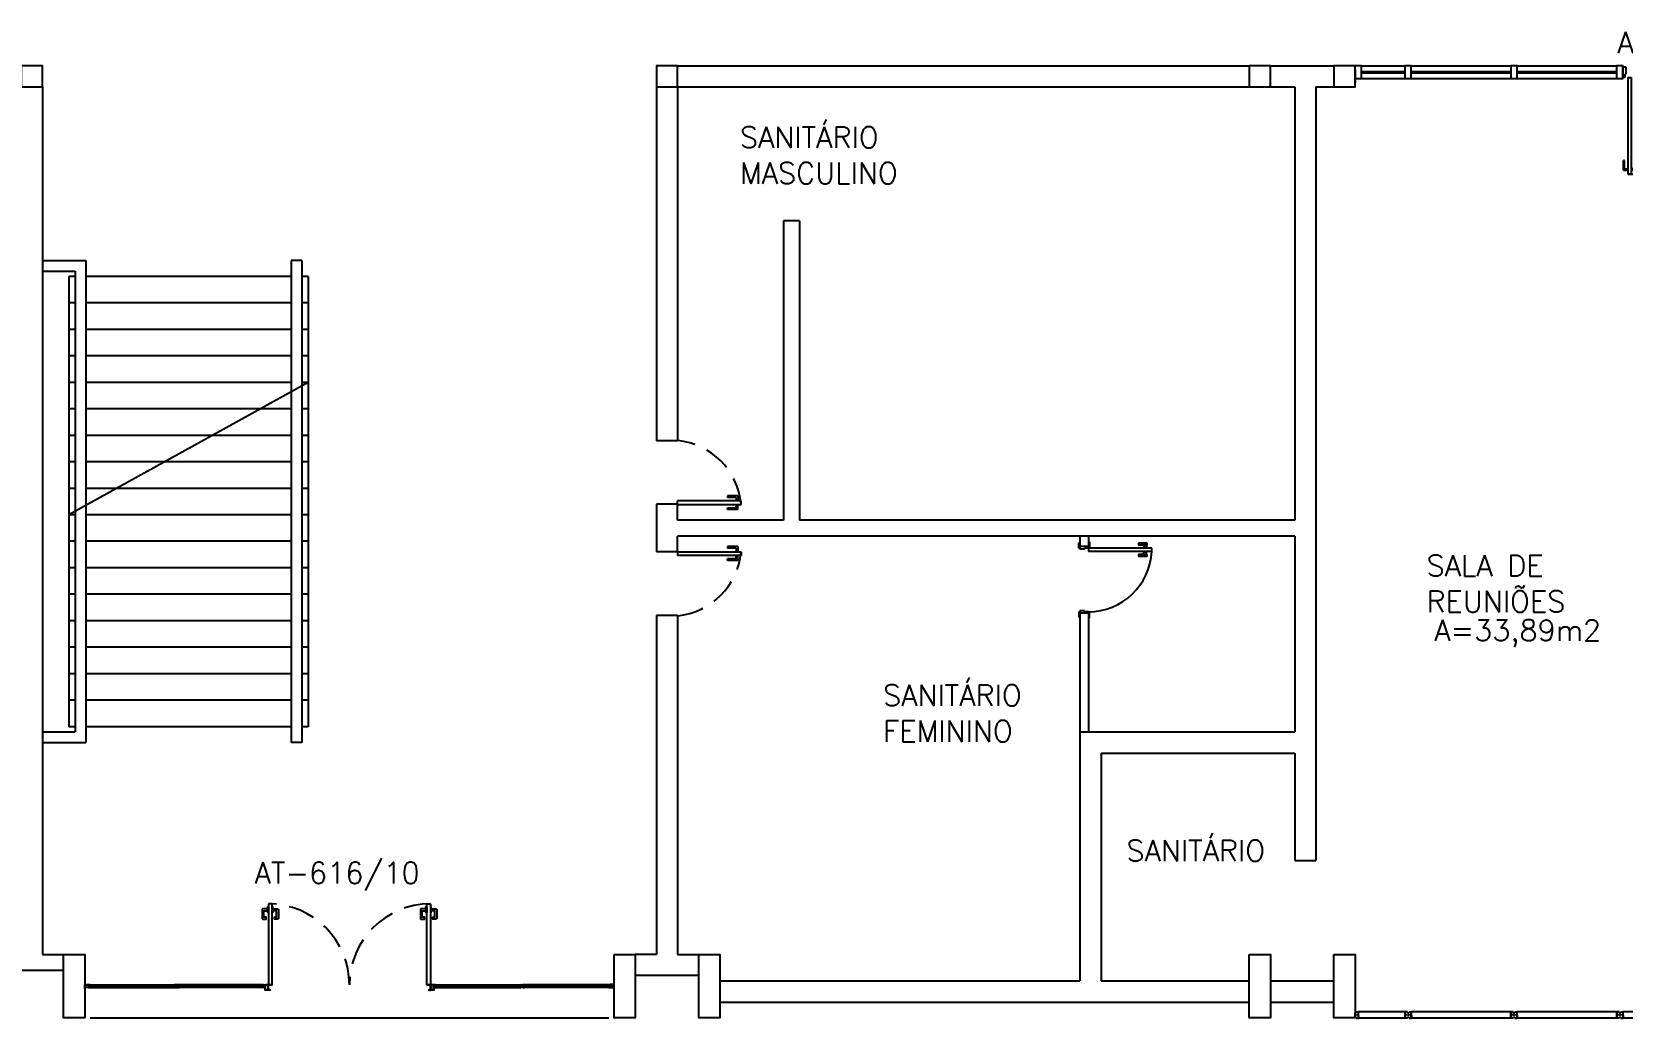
# Model space of a CAD drawing. Header units: millimetres. Extents: x 2552 to 3104, y 1319 to 1450.
# Drawn here: x 2699.37 to 2714.4, y 1342.75 to 1352.06 of the extents above; entities that cross this region are included whole.
import ezdxf
from ezdxf.enums import TextEntityAlignment as Align

# ---------------------------------------------------------------- set-up
doc = ezdxf.new("R2010")
doc.units = ezdxf.units.MM
doc.linetypes.add('HIDDEN', pattern=[0.375, 0.25, -0.125])
for name, color, linetype in [('AR-COR', 2, 'Continuous'), ('AR-DIV-EXI', 2, 'Continuous'), ('AR-DIV-SAN', 2, 'Continuous'), ('AR-ESQ', 7, 'Continuous'), ('AR-EST-CNC', 3, 'Continuous'), ('AR-EST-CNC-CRT', 3, 'Continuous'), ('AR-FOR-VT1', 1, 'Continuous'), ('AR-PIS-DSN', 1, 'Continuous'), ('AR-POR-CRT', 1, 'Continuous'), ('AR-POR-PRJ', 1, 'HIDDEN'), ('AR-POR-VT2', 212, 'Continuous'), ('AR-REV', 2, 'Continuous'), ('BI-POR-EXI', 2, 'Continuous'), ('BL-ESQ-01', 1, 'Continuous'), ('BL-ESQ-02', 2, 'Continuous'), ('BL-ESQ-PRJ', 1, 'HIDDEN'), ('DIV', 2, 'Continuous'), ('DT-ESQ-CRT', 1, 'Continuous'), ('DT-ESQ-VT1', 1, 'Continuous'), ('DT-ESQ-VT2', 2, 'Continuous'), ('MACANETA', 2, 'Continuous'), ('PORTA', 2, 'Continuous'), ('TEXTO', 2, 'Continuous'), ('TEXTO-ENDEREÇO', 2, 'Continuous'), ('ÁREA', 2, 'Continuous')]:
    doc.layers.add(name, color=color, linetype=linetype)
doc.styles.add('UNB-100', font='simplex.shx', dxfattribs={"height": 0.2})
doc.styles.add('UNB-100-1', font='simplex.shx', dxfattribs={"height": 0.2})

# ---------------------------------------------------------------- blocks, each defined once
blk = doc.blocks.new('esc-a-tt')
at = {"layer": 'AR-COR'}
for p, q in [((-2.55, 16.2), (-2.45, 16.2)), ((-2.55, 12.855), (-2.55, 16.2)), ((-2.45, 12.911), (-2.45, 16.2)), ((-0.1, 16.2), (-0.51, 16.2)), ((-0.51, 13.962), (-0.51, 16.2)), ((-0.1, 16.1), (-0.41, 16.1)), ((-0.41, 14.017), (-0.41, 16.1)), ((-2.61, 16.05), (-2.55, 16.05)), ((-2.61, 15.8), (-2.55, 15.8)), ((-2.61, 15.55), (-2.55, 15.55)), ((-0.41, 11.75), (-0.41, 14.017)), ((-0.51, 11.65), (-0.51, 13.962)), ((-2.55, 11.65), (-2.55, 12.855)), ((-2.45, 11.65), (-2.45, 12.911)), ((-0.1, 11.75), (-0.41, 11.75)), ((-2.55, 11.65), (-2.45, 11.65)), ((-0.1, 11.65), (-0.51, 11.65))]:
    blk.add_line(p, q, dxfattribs=at)
at = {"layer": 'AR-PIS-DSN', "color": 1}
for p, q in [((-2.61, 12.8), (-2.61, 16.05)), ((-2.45, 16.05), (-0.51, 16.05)), ((-0.41, 16.05), (-0.35, 16.05)), ((-0.35, 14.05), (-0.35, 16.05)), ((-2.45, 15.8), (-0.51, 15.8)), ((-0.41, 15.8), (-0.35, 15.8)), ((-2.45, 15.55), (-0.51, 15.55)), ((-0.41, 15.55), (-0.35, 15.55)), ((-2.61, 15.3), (-2.55, 15.3)), ((-2.45, 15.3), (-0.51, 15.3)), ((-0.41, 15.3), (-0.35, 15.3)), ((-2.61, 15.05), (-2.55, 15.05)), ((-2.45, 15.05), (-0.51, 15.05)), ((-0.41, 15.05), (-0.35, 15.05)), ((-2.61, 14.8), (-2.55, 14.8)), ((-2.45, 14.8), (-0.51, 14.8)), ((-0.41, 14.8), (-0.35, 14.8)), ((-2.61, 14.55), (-2.55, 14.55)), ((-2.45, 14.55), (-0.51, 14.55)), ((-0.41, 14.55), (-0.35, 14.55)), ((-2.61, 14.3), (-2.55, 14.3)), ((-2.45, 14.3), (-0.51, 14.3)), ((-0.41, 14.3), (-0.35, 14.3)), ((-2.61, 14.05), (-2.55, 14.05)), ((-2.61, 12.8), (-0.35, 14.05)), ((-2.45, 14.05), (-0.51, 14.05)), ((-0.41, 14.05), (-0.35, 14.05)), ((-0.35, 11.8), (-0.35, 14.05)), ((-2.61, 13.8), (-2.55, 13.8)), ((-2.45, 13.8), (-0.802, 13.8)), ((-0.41, 13.8), (-0.35, 13.8)), ((-2.61, 13.55), (-2.55, 13.55)), ((-2.45, 13.55), (-1.254, 13.55)), ((-2.61, 13.3), (-2.55, 13.3)), ((-2.45, 13.3), (-1.706, 13.3)), ((-1.706, 13.3), (-0.51, 13.3)), ((-2.61, 13.05), (-2.55, 13.05)), ((-2.45, 13.05), (-2.158, 13.05)), ((-2.158, 13.05), (-0.51, 13.05)), ((-2.61, 11.8), (-2.61, 12.8)), ((-2.61, 12.8), (-2.55, 12.8)), ((-2.45, 12.8), (-0.51, 12.8)), ((-2.45, 12.55), (-0.51, 12.55)), ((-2.45, 12.3), (-0.51, 12.3)), ((-2.45, 12.05), (-0.51, 12.05)), ((-2.45, 11.8), (-0.51, 11.8))]:
    blk.add_line(p, q, dxfattribs=at)
at = {"layer": 'AR-PIS-DSN'}
for p, q in [((-0.802, 13.8), (-0.51, 13.8)), ((-1.254, 13.55), (-0.51, 13.55)), ((-0.41, 13.55), (-0.35, 13.55)), ((-0.41, 13.3), (-0.35, 13.3)), ((-0.41, 13.05), (-0.35, 13.05)), ((-0.41, 12.8), (-0.35, 12.8)), ((-2.61, 12.55), (-2.55, 12.55)), ((-0.41, 12.55), (-0.35, 12.55)), ((-2.61, 12.3), (-2.55, 12.3)), ((-0.41, 12.3), (-0.35, 12.3)), ((-2.61, 12.05), (-2.55, 12.05)), ((-0.41, 12.05), (-0.35, 12.05)), ((-2.61, 11.8), (-2.55, 11.8)), ((-0.41, 11.8), (-0.35, 11.8))]:
    blk.add_line(p, q, dxfattribs=at)
blk = doc.blocks.new('DIVCIR-TTN')
for p, q in [((0.005, 0), (-0.005, 0)), ((-0.005, 0), (0.005, 0)), ((-0.005, 0), (0.005, 0)), ((0, 0.001), (0, 0.02)), ((0.008, 0.02), (0, 0.02)), ((0, 0.005), (0, -0.005)), ((0, -0.005), (0, 0.005)), ((0, -0.02), (0, 0.001)), ((0.008, 0.03), (0.008, 0.02)), ((0.008, 0.03), (0.03, 0.03)), ((0.02, 0.006), (0.02, -0.006)), ((0.02, 0.006), (0.03, 0.006)), ((0.02, -0.004), (0.02, 0.004)), ((0.02, 0.006), (0.02, -0.006)), ((0.02, 0.006), (0.03, 0.006)), ((0.023, 0.006), (0.027, 0.006)), ((0.47, 0.03), (0.03, 0.03)), ((0.03, -0.03), (0.03, 0.03)), ((0.03, -0.03), (0.03, 0.03)), ((0.03, 0.009), (0.03, 0.027)), ((0.03, -0.005), (0.03, 0.005)), ((0.03, -0.005), (0.03, 0.005)), ((0.47, 0.03), (0.47, 0.009)), ((0.47, -0.03), (0.47, 0.03)), ((0.47, 0.03), (0.47, 0.006)), ((0.492, 0.03), (0.47, 0.03)), ((0.47, 0.009), (0.47, 0.027)), ((0.479, 0.006), (0.47, 0.006)), ((0.481, 0.006), (0.47, 0.006)), ((0.47, -0.005), (0.47, 0.005)), ((0.479, 0.006), (0.479, -0.006)), ((0.481, -0.006), (0.481, 0.006)), ((0.492, 0.03), (0.492, 0.02)), ((0.492, 0.02), (0.508, 0.02)), ((0.505, 0), (0.495, 0)), ((0.495, 0), (0.505, 0)), ((0.505, 0), (0.495, 0)), ((0.495, 0), (0.505, 0)), ((0.5, 0.005), (0.5, -0.005)), ((0.5, -0.005), (0.5, 0.005)), ((0.5, 0.005), (0.5, -0.005)), ((0.508, 0.03), (0.508, 0.02)), ((0.508, 0.03), (0.53, 0.03)), ((0.52, 0.006), (0.53, 0.006)), ((0.52, -0.006), (0.52, 0.006)), ((0.52, 0.006), (0.52, -0.006)), ((0.52, 0.006), (0.53, 0.006)), ((1.47, 0.03), (0.53, 0.03)), ((0.53, 0.006), (0.53, 0.03)), ((0.53, -0.03), (0.53, 0.03)), ((0.53, -0.005), (0.53, 0.005)), ((1.47, -0.03), (1.47, 0.03)), ((1.47, 0.03), (1.47, 0.009)), ((1.47, 0.03), (1.47, 0.006)), ((1.492, 0.03), (1.47, 0.03)), ((1.47, 0.009), (1.47, 0.027)), ((1.479, 0.006), (1.47, 0.006)), ((1.481, 0.006), (1.47, 0.006)), ((1.47, -0.005), (1.47, 0.005)), ((1.479, 0.006), (1.479, -0.006)), ((1.481, -0.006), (1.481, 0.006)), ((1.492, 0.03), (1.492, 0.02)), ((1.492, 0.02), (1.508, 0.02)), ((1.505, 0), (1.495, 0)), ((1.495, 0), (1.505, 0)), ((1.505, 0), (1.495, 0)), ((1.495, 0), (1.505, 0)), ((1.5, 0.005), (1.5, -0.005)), ((1.5, -0.005), (1.5, 0.005)), ((1.5, 0.005), (1.5, -0.005)), ((1.508, 0.03), (1.508, 0.02)), ((1.508, 0.03), (1.53, 0.03)), ((1.52, 0.006), (1.53, 0.006)), ((1.52, -0.006), (1.52, 0.006)), ((1.52, 0.006), (1.52, -0.006)), ((1.52, 0.006), (1.53, 0.006)), ((2.47, 0.03), (1.53, 0.03)), ((1.53, 0.006), (1.53, 0.03)), ((1.53, -0.03), (1.53, 0.03)), ((1.53, -0.005), (1.53, 0.005)), ((2.47, -0.03), (2.47, 0.03)), ((2.47, 0.03), (2.47, 0.009)), ((2.47, 0.03), (2.47, 0.006)), ((2.492, 0.03), (2.47, 0.03)), ((2.47, 0.009), (2.47, 0.027)), ((2.479, 0.006), (2.47, 0.006)), ((2.481, 0.006), (2.47, 0.006)), ((2.47, -0.005), (2.47, 0.005)), ((2.479, 0.006), (2.479, -0.006)), ((2.481, -0.006), (2.481, 0.006)), ((2.492, 0.03), (2.492, 0.02)), ((2.492, 0.02), (2.508, 0.02)), ((2.505, 0), (2.495, 0)), ((2.495, 0), (2.505, 0)), ((2.505, 0), (2.495, 0)), ((2.495, 0), (2.505, 0)), ((2.5, 0.005), (2.5, -0.005)), ((2.5, -0.005), (2.5, 0.005)), ((2.5, 0.005), (2.5, -0.005)), ((2.508, 0.03), (2.508, 0.02)), ((2.508, 0.03), (2.53, 0.03)), ((2.52, 0.006), (2.53, 0.006)), ((2.52, -0.006), (2.52, 0.006)), ((2.52, 0.006), (2.52, -0.006)), ((2.52, 0.006), (2.53, 0.006)), ((3.47, 0.03), (2.53, 0.03)), ((2.53, 0.006), (2.53, 0.03)), ((2.53, -0.03), (2.53, 0.03)), ((2.53, -0.005), (2.53, 0.005)), ((3.47, -0.03), (3.47, 0.03)), ((3.47, 0.03), (3.47, 0.009)), ((3.47, 0.03), (3.47, 0.006)), ((3.492, 0.03), (3.47, 0.03)), ((3.47, 0.009), (3.47, 0.027)), ((3.479, 0.006), (3.47, 0.006)), ((3.481, 0.006), (3.47, 0.006)), ((3.47, -0.005), (3.47, 0.005)), ((3.479, 0.006), (3.479, -0.006)), ((3.481, -0.006), (3.481, 0.006)), ((3.492, 0.03), (3.492, 0.02)), ((3.492, 0.02), (3.508, 0.02)), ((3.505, 0), (3.495, 0)), ((3.495, 0), (3.505, 0)), ((3.505, 0), (3.495, 0)), ((3.495, 0), (3.505, 0)), ((3.5, 0.005), (3.5, -0.005)), ((3.5, -0.005), (3.5, 0.005)), ((3.5, 0.005), (3.5, -0.005)), ((3.508, 0.03), (3.508, 0.02)), ((3.508, 0.03), (3.53, 0.03)), ((3.52, 0.006), (3.53, 0.006)), ((3.52, -0.006), (3.52, 0.006)), ((3.52, 0.006), (3.52, -0.006)), ((3.52, 0.006), (3.53, 0.006)), ((4.47, 0.03), (3.53, 0.03)), ((3.53, 0.006), (3.53, 0.03)), ((3.53, -0.03), (3.53, 0.03)), ((3.53, -0.005), (3.53, 0.005)), ((4.47, 0.03), (4.47, 0.006)), ((4.492, 0.03), (4.47, 0.03)), ((4.47, -0.03), (4.47, 0.03)), ((4.47, 0.03), (4.47, 0.009)), ((4.47, 0.009), (4.47, 0.027)), ((4.481, 0.006), (4.47, 0.006)), ((4.479, 0.006), (4.47, 0.006)), ((4.47, -0.005), (4.47, 0.005)), ((4.479, 0.006), (4.479, -0.006)), ((4.481, -0.006), (4.481, 0.006)), ((4.492, 0.03), (4.492, 0.02)), ((4.492, 0.02), (4.508, 0.02)), ((4.495, 0), (4.505, 0)), ((4.505, 0), (4.495, 0)), ((4.495, 0), (4.505, 0)), ((4.505, 0), (4.495, 0)), ((4.5, -0.005), (4.5, 0.005)), ((4.5, 0.005), (4.5, -0.005)), ((4.5, 0.005), (4.5, -0.005)), ((4.508, 0.03), (4.508, 0.02)), ((4.508, 0.03), (4.53, 0.03)), ((4.52, 0.006), (4.53, 0.006)), ((4.52, -0.006), (4.52, 0.006)), ((4.52, 0.006), (4.52, -0.006)), ((4.52, 0.006), (4.53, 0.006)), ((4.53, 0.006), (4.53, 0.03)), ((4.53, -0.03), (4.53, 0.03)), ((4.97, 0.03), (4.53, 0.03)), ((4.53, -0.005), (4.53, 0.005)), ((4.97, 0.03), (4.97, 0.009)), ((4.97, -0.03), (4.97, 0.03)), ((4.992, 0.029), (4.97, 0.029)), ((4.97, 0.029), (4.97, -0.031)), ((4.97, 0.009), (4.97, 0.027)), ((4.97, 0.008), (4.97, 0.026)), ((4.979, 0.006), (4.97, 0.006)), ((4.97, -0.005), (4.97, 0.005)), ((4.979, 0.005), (4.97, 0.005)), ((4.97, 0.004), (4.97, -0.006)), ((4.977, 0.005), (4.973, 0.005)), ((4.979, 0.006), (4.979, -0.006)), ((4.979, -0.007), (4.979, 0.005)), ((4.979, 0.003), (4.979, -0.005)), ((4.992, 0.029), (4.992, 0.019)), ((5, 0.019), (4.992, 0.019)), ((5.005, 0), (4.995, 0)), ((5, 0.019), (5, -0.002)), ((5, 0.005), (5, -0.005)), ((5, 0.004), (5, -0.006)), ((0, -0.02), (0.008, -0.02)), ((0.008, -0.03), (0.008, -0.02)), ((0.008, -0.03), (0.03, -0.03)), ((0.02, -0.006), (0.03, -0.006)), ((0.02, -0.006), (0.03, -0.006)), ((0.023, -0.006), (0.027, -0.006)), ((0.03, -0.009), (0.03, -0.027)), ((0.47, -0.03), (0.03, -0.03)), ((0.479, -0.006), (0.47, -0.006)), ((0.481, -0.006), (0.47, -0.006)), ((0.47, -0.03), (0.47, -0.006)), ((0.47, -0.009), (0.47, -0.027)), ((0.492, -0.03), (0.47, -0.03)), ((0.492, -0.03), (0.492, -0.02)), ((0.492, -0.02), (0.508, -0.02)), ((0.508, -0.03), (0.508, -0.02)), ((0.508, -0.03), (0.53, -0.03)), ((0.52, -0.006), (0.53, -0.006)), ((0.52, -0.006), (0.53, -0.006)), ((0.53, -0.006), (0.53, -0.03)), ((1.47, -0.03), (0.53, -0.03)), ((1.479, -0.006), (1.47, -0.006)), ((1.481, -0.006), (1.47, -0.006)), ((1.47, -0.03), (1.47, -0.006)), ((1.47, -0.009), (1.47, -0.027)), ((1.492, -0.03), (1.47, -0.03)), ((1.492, -0.03), (1.492, -0.02)), ((1.492, -0.02), (1.508, -0.02)), ((1.508, -0.03), (1.508, -0.02)), ((1.508, -0.03), (1.53, -0.03)), ((1.52, -0.006), (1.53, -0.006)), ((1.52, -0.006), (1.53, -0.006)), ((1.53, -0.006), (1.53, -0.03)), ((2.47, -0.03), (1.53, -0.03)), ((2.479, -0.006), (2.47, -0.006)), ((2.481, -0.006), (2.47, -0.006)), ((2.47, -0.03), (2.47, -0.006)), ((2.47, -0.009), (2.47, -0.027)), ((2.492, -0.03), (2.47, -0.03)), ((2.492, -0.03), (2.492, -0.02)), ((2.492, -0.02), (2.508, -0.02)), ((2.508, -0.03), (2.508, -0.02)), ((2.508, -0.03), (2.53, -0.03)), ((2.52, -0.006), (2.53, -0.006)), ((2.52, -0.006), (2.53, -0.006)), ((2.53, -0.006), (2.53, -0.03)), ((3.47, -0.03), (2.53, -0.03)), ((3.479, -0.006), (3.47, -0.006)), ((3.481, -0.006), (3.47, -0.006)), ((3.47, -0.03), (3.47, -0.006)), ((3.47, -0.009), (3.47, -0.027)), ((3.492, -0.03), (3.47, -0.03)), ((3.492, -0.03), (3.492, -0.02)), ((3.492, -0.02), (3.508, -0.02)), ((3.508, -0.03), (3.508, -0.02)), ((3.508, -0.03), (3.53, -0.03)), ((3.52, -0.006), (3.53, -0.006)), ((3.52, -0.006), (3.53, -0.006)), ((3.53, -0.006), (3.53, -0.03)), ((4.47, -0.03), (3.53, -0.03)), ((4.481, -0.006), (4.47, -0.006)), ((4.47, -0.03), (4.47, -0.006)), ((4.479, -0.006), (4.47, -0.006)), ((4.47, -0.009), (4.47, -0.027)), ((4.492, -0.03), (4.47, -0.03)), ((4.492, -0.03), (4.492, -0.02)), ((4.492, -0.02), (4.508, -0.02)), ((4.508, -0.03), (4.508, -0.02)), ((4.508, -0.03), (4.53, -0.03)), ((4.52, -0.006), (4.53, -0.006)), ((4.52, -0.006), (4.53, -0.006)), ((4.53, -0.006), (4.53, -0.03)), ((4.97, -0.03), (4.53, -0.03)), ((4.979, -0.006), (4.97, -0.006)), ((4.979, -0.007), (4.97, -0.007)), ((4.97, -0.009), (4.97, -0.027)), ((4.97, -0.01), (4.97, -0.028)), ((4.992, -0.031), (4.97, -0.031)), ((4.977, -0.007), (4.973, -0.007)), ((4.992, -0.031), (4.992, -0.021)), ((4.992, -0.021), (5, -0.021)), ((5.005, -0.001), (4.995, -0.001)), ((5, -0.002), (5, -0.021))]:
    blk.add_line(p, q)
blk = doc.blocks.new('PDV2D-TTN')
at = {"layer": 'DIV'}
for p, q in [((0.03, 0.05), (0.06, 0.05)), ((0.03, 0.035), (0.03, 0.05)), ((0.03, -0.035), (0.03, 0.035)), ((0.06, 0.05), (0.06, -0.02)), ((0.941, 0.05), (0.941, -0.02)), ((0.971, 0.05), (0.941, 0.05)), ((0.971, 0.035), (0.971, 0.05)), ((0.971, -0.035), (0.971, 0.035)), ((0.03, -0.05), (0.03, -0.035)), ((0.05, -0.05), (0.03, -0.05)), ((0.05, -0.02), (0.06, -0.02)), ((0.05, -0.02), (0.05, -0.05)), ((0.079, -0.05), (0.109, -0.05)), ((0.079, -0.05), (0.079, -0.965)), ((0.109, -0.05), (0.109, -0.965)), ((0.951, -0.02), (0.941, -0.02)), ((0.951, -0.02), (0.951, -0.05)), ((0.951, -0.05), (0.971, -0.05)), ((0.971, -0.05), (0.971, -0.035)), ((0.109, -0.965), (0.079, -0.965))]:
    blk.add_line(p, q, dxfattribs=at)
at = {"layer": 'DIV', "color": 1}
for p, q in [((0.036, -0.925), (0.036, -0.835)), ((0.046, -0.835), (0.036, -0.835)), ((0.046, -0.915), (0.046, -0.835)), ((0.141, -0.915), (0.141, -0.835)), ((0.141, -0.835), (0.151, -0.835)), ((0.151, -0.925), (0.151, -0.835)), ((0.036, -0.915), (0.079, -0.915)), ((0.036, -0.925), (0.079, -0.925)), ((0.141, -0.915), (0.109, -0.915)), ((0.151, -0.925), (0.109, -0.925))]:
    blk.add_line(p, q, dxfattribs=at)
blk.add_arc((0.076, -0.1), 0.865, 270.2128, 3.3212, dxfattribs=at)
blk = doc.blocks.new('MACANETA')
at = {"layer": 'MACANETA', "color": 1}
for p, q in [((-0.077, 0.052), (-0.077, 0.12)), ((-0.059, 0.052), (-0.059, 0.12)), ((-0.059, 0.075), (-0.036, 0.075)), ((-0.059, 0.052), (-0.036, 0.052)), ((-0.036, 0.044), (-0.036, 0.084)), ((-0.036, 0.084), (-0.03, 0.084)), ((-0.036, 0.044), (-0.03, 0.044)), ((0.006, 0.084), (0, 0.084)), ((0.006, 0.044), (0, 0.044)), ((0.006, 0.044), (0.006, 0.084)), ((0.029, 0.075), (0.006, 0.075)), ((0.029, 0.052), (0.006, 0.052)), ((0.029, 0.052), (0.029, 0.12)), ((0.047, 0.052), (0.047, 0.12))]:
    blk.add_line(p, q, dxfattribs=at)
for centre, start, end in [((-0.068, 0.12), 90, 180), ((-0.068, 0.052), 180, 270), ((-0.068, 0.12), 0, 90), ((-0.068, 0.052), 270, 0), ((0.038, 0.12), 90, 180), ((0.038, 0.052), 180, 270), ((0.038, 0.12), 0, 90), ((0.038, 0.052), 270, 0)]:
    blk.add_arc(centre, 0.00874, start, end, dxfattribs=at)
blk = doc.blocks.new('DOOR-60')
at = {"layer": 'PORTA'}
for p, q in [((-0.045, -0.6), (-0.045, 0)), ((-0.015, 0), (-0.045, 0)), ((-0.015, -0.6), (-0.015, 0)), ((-0.045, -0.6), (-0.015, -0.6))]:
    blk.add_line(p, q, dxfattribs=at)
at = {"layer": 'PORTA', "color": 1}
blk.add_arc((-0.015, 0), 0.6, 180, 267.134, dxfattribs=at)
at = {"layer": 'PORTA'}
blk.add_blockref('MACANETA', (-0.015, -0.6), dxfattribs=at)
blk = doc.blocks.new('perfil esquadria-716-ch16')
at = {"layer": 'DT-ESQ-CRT'}
blk.add_lwpolyline([(0.0485, 0.0015), (0.0025, 0.0015, -0.4142136), (0.0015, 0.0025), (0.0015, 0.0125), (0, 0.0125), (0, 0.002, 0.4142136), (0.002, 0), (0.0485, 0, 1), (0.0485, 0.003), (0.036, 0.003, -0.4142136), (0.035, 0.004), (0.035, 0.023, 0.4142136), (0.033, 0.025), (0.002, 0.025, 0.4142136), (0, 0.023), (0, 0.0135), (0.0015, 0.0135), (0.0015, 0.0225, -0.4142136), (0.0025, 0.0235), (0.0325, 0.0235, -0.4142136), (0.0335, 0.0225), (0.0335, 0.0035, 0.4142136), (0.0355, 0.0015)], format="xyb", dxfattribs=at)
blk = doc.blocks.new('perfil cantoneira dobrada-200-ch16')
at = {"layer": 'DT-ESQ-CRT'}
blk.add_lwpolyline([(0, 0.001), (0, 0.015, 0.439365), (-0.001, 0.016, 0.439365), (-0.002, 0.015), (-0.002, 0.002, -0.414214), (-0.002, 0.002), (-0.015, 0.002, 0.439365), (-0.016, 0.001, 0.439365), (-0.015, 0), (-0.002, 0, 0.414214)], format="xyb", close=True, dxfattribs=at)
blk = doc.blocks.new('baguete-1-2')
at = {"layer": 'DT-ESQ-CRT'}
blk.add_lwpolyline([(0.00635, 0), (0.00635, 0.0115, 0.41421356), (0.00515, 0.0127), (-0.00515, 0.0127, 0.41421356), (-0.00635, 0.0115), (-0.00635, 0), (-0.00515, 0), (-0.00515, 0.0109, -0.41421356), (-0.00455, 0.0115), (0.00455, 0.0115, -0.41421356), (0.00515, 0.0109), (0.00515, 0)], format="xyb", close=True, dxfattribs=at)
blk = doc.blocks.new('perfil esquadria-737-ch16')
at = {"layer": 'DT-ESQ-CRT'}
for p in [(-0.023, 0.001), (0.011, 0.001)]:
    blk.add_line(p, (-0.01, 0.001), dxfattribs=at)
for points in [[(0.023, 0.001), (0.011, 0.001, -0.939472), (0.011, 0.003), (0.023, 0.003, -1), (0.023, 0), (-0.023, 0, -1), (-0.023, 0.003), (-0.012, 0.003, 0.414214), (-0.01, 0.005), (-0.01, 0.023, -0.414214), (-0.008, 0.025), (0.008, 0.025, -0.414214), (0.01, 0.023), (0.01, 0.002)], [(-0.01, 0.001, 0.372054), (-0.008, 0.003), (-0.008, 0.022, -0.414214), (-0.007, 0.023), (0.007, 0.023, -0.414214), (0.008, 0.022), (0.008, 0.002, 0.946822), (0.01, 0.002)]]:
    blk.add_lwpolyline(points, format="xyb", dxfattribs=at)
blk = doc.blocks.new("cantoneira-1 1-2''")
at = {"layer": 'DT-ESQ-CRT'}
blk.add_lwpolyline([(0.002, 0.0381), (0, 0.0381), (0, 0.002, 0.4142136), (0.002, 0), (0.0381, 0), (0.0381, 0.002), (0.003, 0.002, -0.4142136), (0.002, 0.003)], format="xyb", close=True, dxfattribs=at)
blk = doc.blocks.new('tubo industrial 30x50-ch16')
at = {"layer": 'DT-ESQ-CRT'}
blk.add_lwpolyline([(0.0015, 0.0475, -0.4142136), (0.0025, 0.0485), (0.0275, 0.0485, -0.4142136), (0.0285, 0.0475), (0.0285, 0.0205), (0.03, 0.0205), (0.03, 0.048, 0.4142136), (0.028, 0.05), (0.002, 0.05, 0.4142136), (0, 0.048), (0, 0.002, 0.4142136), (0.002, 0), (0.028, 0, 0.4142136), (0.03, 0.002), (0.03, 0.0195), (0.0285, 0.0195), (0.0285, 0.0025, -0.4142136), (0.0275, 0.0015), (0.0025, 0.0015, -0.4142136), (0.0015, 0.0025)], format="xyb", close=True, dxfattribs=at)
blk = doc.blocks.new('ef01a-p')
at = {"layer": 'BL-ESQ-01'}
for points in [[(1.728, 0.731), (1.684, 0.731, 0.414214), (1.675, 0.722), (1.675, 0.642, 0.414214), (1.684, 0.633), (1.713, 0.633), (1.713, 0.651), (1.693, 0.651), (1.693, 0.713), (1.728, 0.713)], [(1.777, 0.731), (1.821, 0.731, -0.414214), (1.83, 0.722), (1.83, 0.642, -0.414214), (1.821, 0.633), (1.792, 0.633), (1.792, 0.651), (1.812, 0.651), (1.812, 0.713), (1.777, 0.713)], [(3.223, 0.731), (3.179, 0.731, 0.414214), (3.17, 0.722), (3.17, 0.642, 0.414214), (3.179, 0.633), (3.208, 0.633), (3.208, 0.651), (3.188, 0.651), (3.188, 0.713), (3.223, 0.713)], [(3.272, 0.731), (3.316, 0.731, -0.414214), (3.325, 0.722), (3.325, 0.642, -0.414214), (3.316, 0.633), (3.287, 0.633), (3.287, 0.651), (3.307, 0.651), (3.307, 0.713), (3.272, 0.713)]]:
    blk.add_lwpolyline(points, format="xyb", dxfattribs=at)
for points in [[(1.735, 0.748), (1.735, 0.696), (1.728, 0.696), (1.728, 0.748)], [(1.77, 0.748), (1.77, 0.696), (1.777, 0.696), (1.777, 0.748)], [(3.23, 0.748), (3.23, 0.696), (3.223, 0.696), (3.223, 0.748)], [(3.265, 0.748), (3.265, 0.696), (3.272, 0.696), (3.272, 0.748)]]:
    blk.add_lwpolyline(points, close=True, dxfattribs=at)
at = {"layer": 'BL-ESQ-02'}
for points in [[(1.735, 0.777), (1.735, 0.013), (1.77, 0.013), (1.77, 0.777)], [(3.265, 0.777), (3.265, 0.013), (3.23, 0.013), (3.23, 0.777)]]:
    blk.add_lwpolyline(points, close=True, dxfattribs=at)
at = {"layer": 'BL-ESQ-PRJ'}
for centre, start, end in [((1.735, 0.012), 0, 89.9258), ((3.265, 0.012), 90.0742, 180)]:
    blk.add_arc(centre, 0.765, start, end, dxfattribs=at)
at = {"layer": 'DT-ESQ-CRT'}
for points in [[(1.704, -0.037), (1.703, -0.037), (1.703, 0.01, 0.414214), (1.702, 0.011), (1.688, 0.011), (1.688, 0.013), (1.702, 0.013, -0.414214), (1.704, 0.011)], [(3.296, -0.037), (3.298, -0.037), (3.298, 0.01, -0.414214), (3.299, 0.011), (3.312, 0.011), (3.312, 0.013), (3.298, 0.013, 0.414214), (3.296, 0.011)]]:
    blk.add_lwpolyline(points, format="xyb", close=True, dxfattribs=at)
at = {"layer": 'DT-ESQ-VT1'}
for p, q in [((0.05, 0.013), (0.846, 0.013)), ((1.688, 0.013), (0.893, 0.013)), ((3.312, 0.013), (4.107, 0.013)), ((4.95, 0.013), (4.154, 0.013)), ((0.048, -0.012), (0.848, -0.012)), ((1.629, -0.012), (0.891, -0.012)), ((1.692, -0.012), (1.629, -0.012)), ((3.308, -0.012), (3.371, -0.012)), ((3.371, -0.012), (4.109, -0.012)), ((4.952, -0.012), (4.152, -0.012))]:
    blk.add_line(p, q, dxfattribs=at)
for points in [[(1.734, 0.012), (1.734, -0.02), (1.735, -0.02), (1.735, 0.012)], [(1.735, 0.013), (1.767, 0.013), (1.767, 0.012), (1.735, 0.012)], [(3.265, 0.013), (3.234, 0.013), (3.234, 0.012), (3.265, 0.012)], [(3.266, 0.012), (3.266, -0.02), (3.265, -0.02), (3.265, 0.012)]]:
    blk.add_lwpolyline(points, close=True, dxfattribs=at)
at = {"layer": 'DT-ESQ-VT2'}
for points in [[(0.044, 0.002), (0.044, 0.008), (0.858, 0.008), (0.858, 0.002), (0.044, 0.002)], [(1.696, 0.002), (1.696, 0.008), (0.882, 0.008), (0.882, 0.002), (1.696, 0.002)], [(3.304, 0.002), (3.304, 0.008), (4.118, 0.008), (4.118, 0.002), (3.304, 0.002)], [(4.956, 0.002), (4.956, 0.008), (4.142, 0.008), (4.142, 0.002), (4.956, 0.002)]]:
    blk.add_lwpolyline(points, dxfattribs=at)
at = {"xscale": -1}
for name, p, rotation in [("cantoneira-1 1-2''", (0, 0.015), 180), ('perfil esquadria-716-ch16', (0.002, 0.013), 180), ('perfil esquadria-737-ch16', (0.87, 0.013), 180), ('baguete-1-2', (0.86, -0.006), 90), ('baguete-1-2', (1.703, -0.006), 90), ('tubo industrial 30x50-ch16', (1.704, 0.013), 180), ('tubo industrial 30x50-ch16', (3.266, 0.013), 180), ('baguete-1-2', (4.12, -0.006), 90), ('baguete-1-2', (4.963, -0.006), 90)]:
    blk.add_blockref(name, p, dxfattribs=dict(at, rotation=rotation))
for name, p, rotation in [('baguete-1-2', (0.037, -0.006), 270), ('baguete-1-2', (0.88, -0.006), 270), ('baguete-1-2', (3.298, -0.006), 270), ('perfil esquadria-737-ch16', (4.13, 0.013), 180), ('baguete-1-2', (4.14, -0.006), 270), ('perfil esquadria-716-ch16', (4.998, 0.013), 180), ("cantoneira-1 1-2''", (5, 0.015), 180)]:
    blk.add_blockref(name, p, dxfattribs=dict(rotation=rotation))
blk.add_blockref('perfil cantoneira dobrada-200-ch16', (1.734, -0.037), dxfattribs=at)
blk.add_blockref('perfil cantoneira dobrada-200-ch16', (3.266, -0.037))

msp = doc.modelspace()

# ---------------------------------------------------------------- linework, layer by layer
at = {"layer": 'AR-DIV-SAN'}
for p, q in [((2709.266, 1347.298), (2709.266, 1347.198)), ((2709.346, 1347.298), (2709.346, 1347.198)), ((2709.346, 1347.198), (2709.266, 1347.198)), ((2709.266, 1346.568), (2709.266, 1345.448)), ((2709.346, 1346.568), (2709.266, 1346.568)), ((2709.346, 1346.568), (2709.346, 1345.448))]:
    msp.add_line(p, q, dxfattribs=at)
at = {"layer": 'AR-EST-CNC'}
for points in [[(2699.266, 1351.538), (2699.466, 1351.538), (2699.466, 1351.738), (2699.266, 1351.738)], [(2705.266, 1351.538), (2705.466, 1351.538), (2705.466, 1351.738), (2705.266, 1351.738)], [(2710.866, 1351.538), (2711.066, 1351.538), (2711.066, 1351.738), (2710.866, 1351.738)], [(2711.666, 1351.538), (2711.866, 1351.538), (2711.866, 1351.738), (2711.666, 1351.738)], [(2699.666, 1343.348), (2699.866, 1343.348), (2699.866, 1342.748), (2699.666, 1342.748)], [(2704.866, 1343.348), (2705.066, 1343.348), (2705.066, 1342.748), (2704.866, 1342.748)], [(2705.666, 1343.348), (2705.866, 1343.348), (2705.866, 1342.748), (2705.666, 1342.748)], [(2710.866, 1343.348), (2711.066, 1343.348), (2711.066, 1342.748), (2710.866, 1342.748)], [(2711.666, 1343.348), (2711.866, 1343.348), (2711.866, 1342.748), (2711.666, 1342.748)]]:
    msp.add_lwpolyline(points, close=True, dxfattribs=at)
at = {"layer": 'AR-EST-CNC-CRT'}
for points in [[(2699.666, 1343.348), (2699.866, 1343.348), (2699.866, 1342.748), (2699.666, 1342.748)], [(2704.866, 1343.348), (2705.066, 1343.348), (2705.066, 1342.748), (2704.866, 1342.748)], [(2705.666, 1343.348), (2705.866, 1343.348), (2705.866, 1342.748), (2705.666, 1342.748)], [(2710.866, 1343.348), (2711.066, 1343.348), (2711.066, 1342.748), (2710.866, 1342.748)], [(2711.666, 1343.348), (2711.866, 1343.348), (2711.866, 1342.748), (2711.666, 1342.748)]]:
    msp.add_lwpolyline(points, close=True, dxfattribs=at)
at = {"layer": 'AR-FOR-VT1'}
msp.add_line((2699.916, 1342.748), (2704.816, 1342.748), dxfattribs=at)
at = {"layer": 'AR-POR-CRT'}
for p, q in [((2709.256, 1347.233), (2709.266, 1347.233)), ((2709.256, 1347.183), (2709.256, 1347.233)), ((2709.266, 1347.183), (2709.256, 1347.183)), ((2709.266, 1347.198), (2709.266, 1347.183)), ((2709.266, 1347.173), (2709.266, 1347.183)), ((2709.311, 1347.173), (2709.266, 1347.173)), ((2709.346, 1347.183), (2709.311, 1347.183)), ((2709.311, 1347.183), (2709.311, 1347.173)), ((2709.346, 1347.243), (2709.356, 1347.243)), ((2709.346, 1347.198), (2709.346, 1347.193)), ((2709.346, 1347.193), (2709.346, 1347.183)), ((2709.356, 1347.193), (2709.346, 1347.193)), ((2709.356, 1347.243), (2709.356, 1347.193)), ((2709.256, 1346.583), (2709.256, 1346.533)), ((2709.266, 1346.583), (2709.256, 1346.583)), ((2709.256, 1346.533), (2709.266, 1346.533)), ((2709.266, 1346.593), (2709.266, 1346.583)), ((2709.311, 1346.593), (2709.266, 1346.593)), ((2709.266, 1346.568), (2709.266, 1346.583)), ((2709.311, 1346.583), (2709.311, 1346.593)), ((2709.346, 1346.583), (2709.311, 1346.583)), ((2709.346, 1346.573), (2709.346, 1346.583)), ((2709.346, 1346.568), (2709.346, 1346.573)), ((2709.356, 1346.573), (2709.346, 1346.573)), ((2709.346, 1346.523), (2709.356, 1346.523)), ((2709.356, 1346.523), (2709.356, 1346.573))]:
    msp.add_line(p, q, dxfattribs=at)
at = {"layer": 'AR-POR-PRJ', "linetype": 'Continuous'}
for p, q in [((2705.936, 1347.678), (2705.936, 1347.663)), ((2706.034, 1347.678), (2705.936, 1347.678)), ((2706.019, 1347.663), (2705.936, 1347.663)), ((2706.019, 1347.663), (2706.019, 1347.631)), ((2706.019, 1347.562), (2706.019, 1347.595)), ((2706.034, 1347.678), (2706.034, 1347.631)), ((2706.034, 1347.547), (2706.034, 1347.595)), ((2705.936, 1347.547), (2705.936, 1347.563)), ((2706.019, 1347.562), (2705.936, 1347.562)), ((2706.034, 1347.547), (2705.936, 1347.547)), ((2705.936, 1347.198), (2705.936, 1347.183)), ((2706.034, 1347.198), (2705.936, 1347.198)), ((2706.019, 1347.183), (2705.936, 1347.183)), ((2706.019, 1347.183), (2706.019, 1347.151)), ((2706.034, 1347.198), (2706.034, 1347.151)), ((2705.936, 1347.067), (2705.936, 1347.083)), ((2706.019, 1347.082), (2705.936, 1347.082)), ((2706.034, 1347.067), (2705.936, 1347.067)), ((2706.019, 1347.082), (2706.019, 1347.115)), ((2706.034, 1347.067), (2706.034, 1347.115))]:
    msp.add_line(p, q, dxfattribs=at)
at = {"layer": 'AR-POR-PRJ'}
for centre, start, end in [((2705.4, 1347.534), 5.7168, 84.2738), ((2705.4, 1347.211), 275.7262, 354.2832)]:
    msp.add_arc(centre, 0.669, start, end, dxfattribs=at)
at = {"layer": 'AR-POR-VT2'}
for p, q in [((2705.466, 1347.598), (2705.466, 1347.63)), ((2705.466, 1347.148), (2705.466, 1347.115))]:
    msp.add_line(p, q, dxfattribs=at)
at = {"layer": 'AR-REV'}
for p, q in [((2705.466, 1351.738), (2710.866, 1351.738)), ((2711.066, 1351.738), (2711.666, 1351.738)), ((2699.466, 1351.538), (2699.466, 1343.348)), ((2705.266, 1351.538), (2705.266, 1348.198)), ((2705.466, 1351.538), (2705.466, 1348.2)), ((2705.466, 1351.538), (2710.866, 1351.538)), ((2711.066, 1351.538), (2711.296, 1351.538)), ((2711.296, 1351.538), (2711.296, 1347.448)), ((2711.496, 1351.538), (2711.666, 1351.538)), ((2711.496, 1351.538), (2711.496, 1344.236)), ((2706.616, 1350.272), (2706.466, 1350.272)), ((2706.466, 1350.272), (2706.466, 1347.448)), ((2706.616, 1350.272), (2706.616, 1347.448)), ((2705.466, 1348.198), (2705.266, 1348.198)), ((2705.266, 1347.598), (2705.266, 1347.148)), ((2705.466, 1347.598), (2705.266, 1347.598)), ((2705.466, 1347.448), (2705.466, 1347.595)), ((2706.466, 1347.448), (2705.466, 1347.448)), ((2707.966, 1347.448), (2706.616, 1347.448)), ((2711.296, 1347.448), (2707.966, 1347.448)), ((2705.466, 1347.15), (2705.466, 1347.298)), ((2711.296, 1347.298), (2705.466, 1347.298)), ((2711.296, 1347.298), (2711.296, 1345.448)), ((2705.466, 1347.148), (2705.266, 1347.148)), ((2705.266, 1346.548), (2705.266, 1343.348)), ((2705.466, 1346.548), (2705.266, 1346.548)), ((2705.466, 1346.548), (2705.466, 1343.348)), ((2709.266, 1345.448), (2709.266, 1343.098)), ((2709.266, 1345.448), (2711.296, 1345.448)), ((2709.466, 1345.248), (2709.466, 1343.098)), ((2709.466, 1345.248), (2711.296, 1345.248)), ((2711.296, 1345.248), (2711.296, 1344.236)), ((2711.296, 1344.236), (2711.496, 1344.236)), ((2711.296, 1344.236), (2711.496, 1344.236)), ((2699.466, 1343.348), (2699.666, 1343.348)), ((2705.266, 1343.348), (2705.066, 1343.348)), ((2705.266, 1343.348), (2705.066, 1343.348)), ((2705.466, 1343.348), (2705.666, 1343.348)), ((2699.066, 1343.198), (2699.666, 1343.198)), ((2705.666, 1343.148), (2705.066, 1343.148)), ((2705.866, 1343.098), (2709.266, 1343.098)), ((2709.466, 1343.098), (2710.866, 1343.098)), ((2711.066, 1343.098), (2711.666, 1343.098)), ((2711.066, 1343.098), (2711.666, 1343.098)), ((2705.866, 1342.898), (2710.866, 1342.898)), ((2711.066, 1342.898), (2711.666, 1342.898))]:
    msp.add_line(p, q, dxfattribs=at)
at = {"layer": 'BI-POR-EXI'}
for p, q in [((2711.926, 1351.738), (2711.866, 1351.738)), ((2711.866, 1351.698), (2711.866, 1351.578)), ((2711.926, 1351.618), (2711.926, 1351.738)), ((2711.926, 1351.738), (2712.343, 1351.738)), ((2711.926, 1351.684), (2712.336, 1351.684)), ((2711.926, 1351.672), (2712.336, 1351.672)), ((2712.336, 1351.738), (2712.336, 1351.618)), ((2712.396, 1351.738), (2712.336, 1351.738)), ((2712.396, 1351.618), (2712.396, 1351.738)), ((2712.396, 1351.738), (2713.338, 1351.738)), ((2712.396, 1351.684), (2713.336, 1351.684)), ((2712.396, 1351.672), (2713.336, 1351.672)), ((2713.336, 1351.738), (2713.336, 1351.618)), ((2713.396, 1351.738), (2713.336, 1351.738)), ((2713.396, 1351.618), (2713.396, 1351.738)), ((2713.396, 1351.738), (2714.338, 1351.738)), ((2713.396, 1351.684), (2714.336, 1351.684)), ((2713.396, 1351.672), (2714.336, 1351.672)), ((2714.336, 1351.738), (2714.336, 1351.618)), ((2714.396, 1351.738), (2714.336, 1351.738)), ((2714.396, 1351.618), (2714.396, 1351.738)), ((2711.866, 1351.618), (2711.926, 1351.618)), ((2711.926, 1351.618), (2712.343, 1351.618)), ((2712.336, 1351.618), (2712.396, 1351.618)), ((2712.396, 1351.618), (2713.338, 1351.618)), ((2713.336, 1351.618), (2713.396, 1351.618)), ((2713.396, 1351.618), (2714.338, 1351.618)), ((2714.336, 1351.618), (2714.396, 1351.618)), ((2706.066, 1347.63), (2705.466, 1347.63)), ((2705.466, 1347.595), (2706.066, 1347.595)), ((2706.066, 1347.595), (2706.066, 1347.63)), ((2705.466, 1347.15), (2706.066, 1347.15)), ((2706.066, 1347.15), (2706.066, 1347.115)), ((2706.066, 1347.115), (2705.466, 1347.115))]:
    msp.add_line(p, q, dxfattribs=at)

# ---------------------------------------------------------------- block references
at = {"rotation": 180.0000000008142}
msp.add_blockref('esc-a-tt', (2699.366, 1361.548), dxfattribs=at)
at = {"layer": 'AR-DIV-EXI'}
for rotation in [359.9999938678401, 359.9999938678434]:
    msp.add_blockref('DIVCIR-TTN', (2711.867, 1342.777), dxfattribs=dict(at, rotation=rotation))
at = {"layer": 'AR-ESQ'}
msp.add_blockref('ef01a-p', (2699.866, 1343.048), dxfattribs=at)
at = {"layer": 'AR-POR-CRT', "rotation": 90.00000488719489}
msp.add_blockref('DOOR-60', (2709.346, 1347.198), dxfattribs=at)
at = {"layer": 'BI-POR-EXI', "rotation": 359.9999938678401}
msp.add_blockref('PDV2D-TTN', (2714.364, 1351.678), dxfattribs=at)

# ---------------------------------------------------------------- texts
at = {"layer": 'TEXTO', "style": 'UNB-100'}
for s, p in [('SANITÁRIO', (2706.054, 1350.962)), ('MASCULINO', (2706.054, 1350.624)), ('SALA DE ', (2712.54, 1346.918)), ('REUNIÕES', (2712.54, 1346.58)), ('SANITÁRIO', (2707.406, 1345.694)), ('FEMININO', (2707.406, 1345.356)), ('SANITÁRIO', (2709.705, 1344.227))]:
    msp.add_text(s, height=0.2, dxfattribs=at).set_placement(p)
at = {"layer": 'TEXTO-ENDEREÇO', "style": 'UNB-100-1'}
msp.add_text('AT-628', height=0.2, rotation=360, dxfattribs=at).set_placement((2714.343, 1351.857))
msp.add_text('AT-616/10', height=0.2, dxfattribs=at).set_placement((2701.47, 1344.018))
msp.add_text('AT-616/10', height=0.2, dxfattribs=at).set_placement((2701.47, 1344.018))
at = {"layer": 'ÁREA', "style": 'UNB-100'}
msp.add_text('A=33,89m2', height=0.2, dxfattribs=at).set_placement((2713.401, 1346.308), align=Align.CENTER)

doc.saveas('drawing.dxf')
